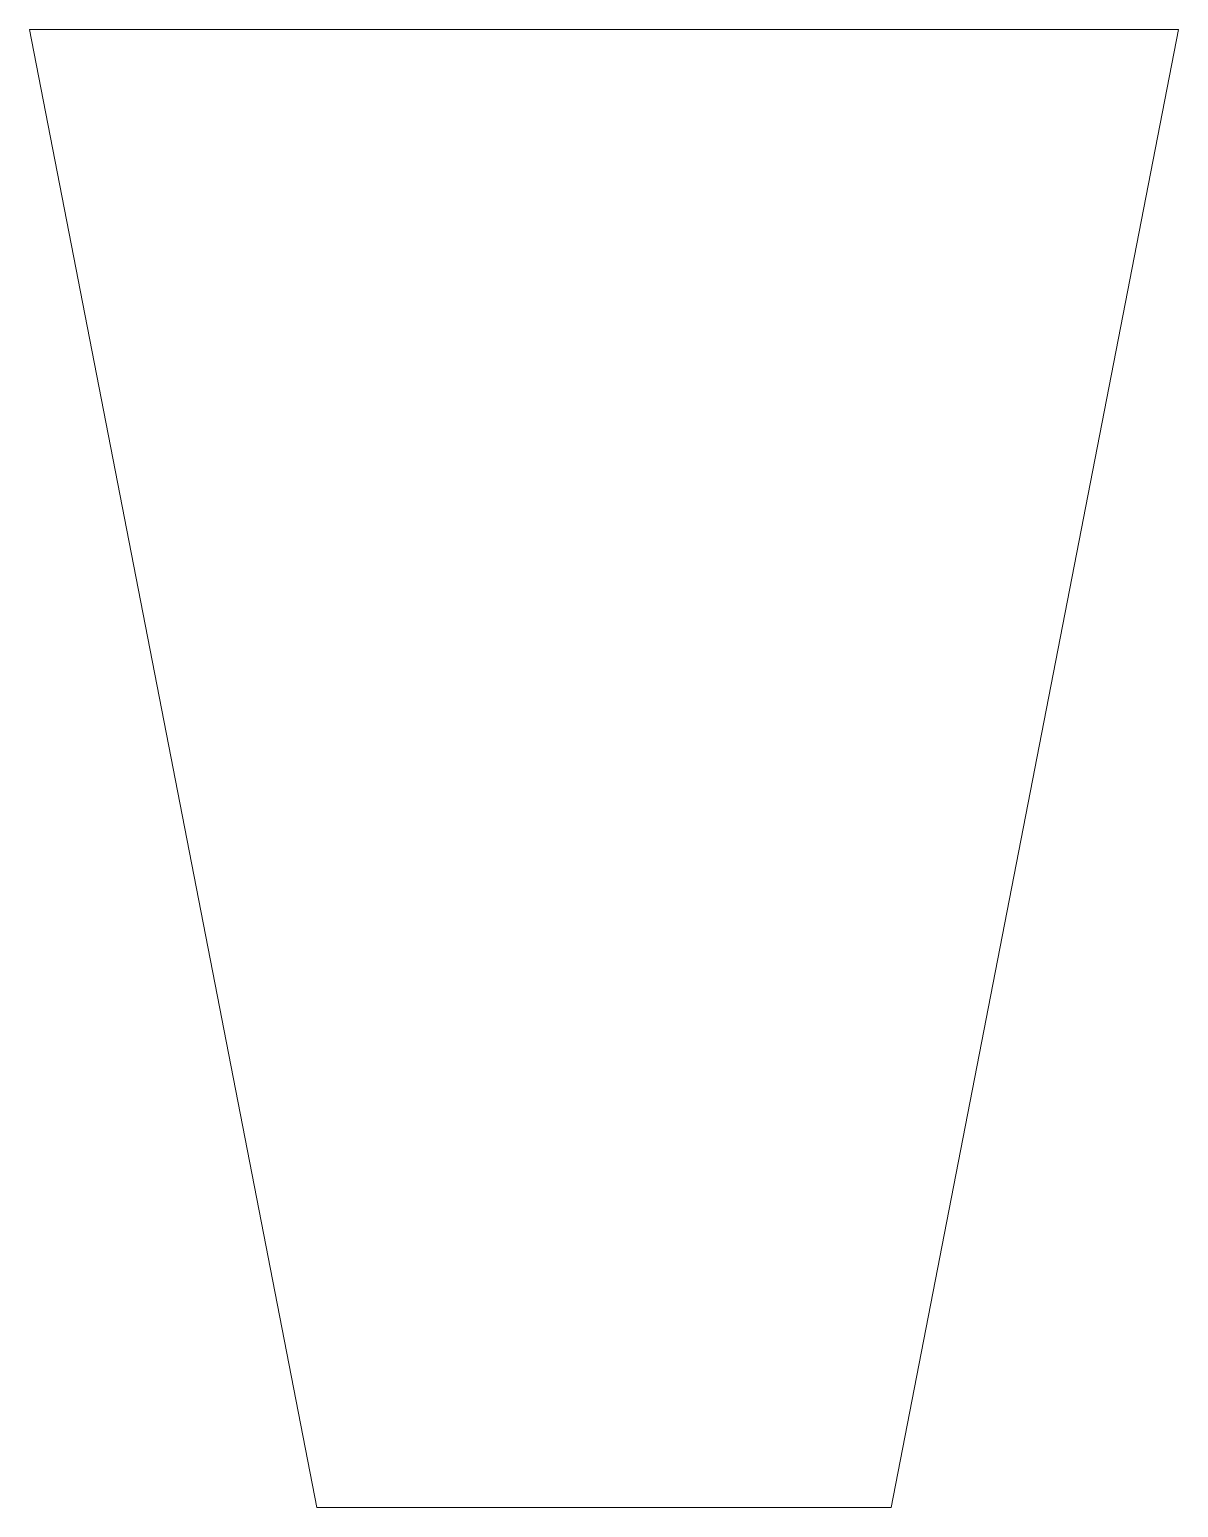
# Paper-space layout '_Top' of a CAD drawing. Header units: millimetres. Extents: x -31.2 to 38.8, y -71.3 to 18.7.
import ezdxf

# ---------------------------------------------------------------- set-up
doc = ezdxf.new("R2010")
doc.units = ezdxf.units.MM

psp = doc.layouts.new('_Top')

# ---------------------------------------------------------------- linework, layer by layer
at = {"color": 7, "linetype": 'Continuous', "lineweight": 15}
for p, q in [((38.763, 18.723), (-31.237, 18.723)), ((-31.237, 18.723), (-13.737, -71.277)), ((21.263, -71.277), (38.763, 18.723)), ((-13.737, -71.277), (21.263, -71.277))]:
    psp.add_line(p, q, dxfattribs=at)

doc.saveas('drawing.dxf')
